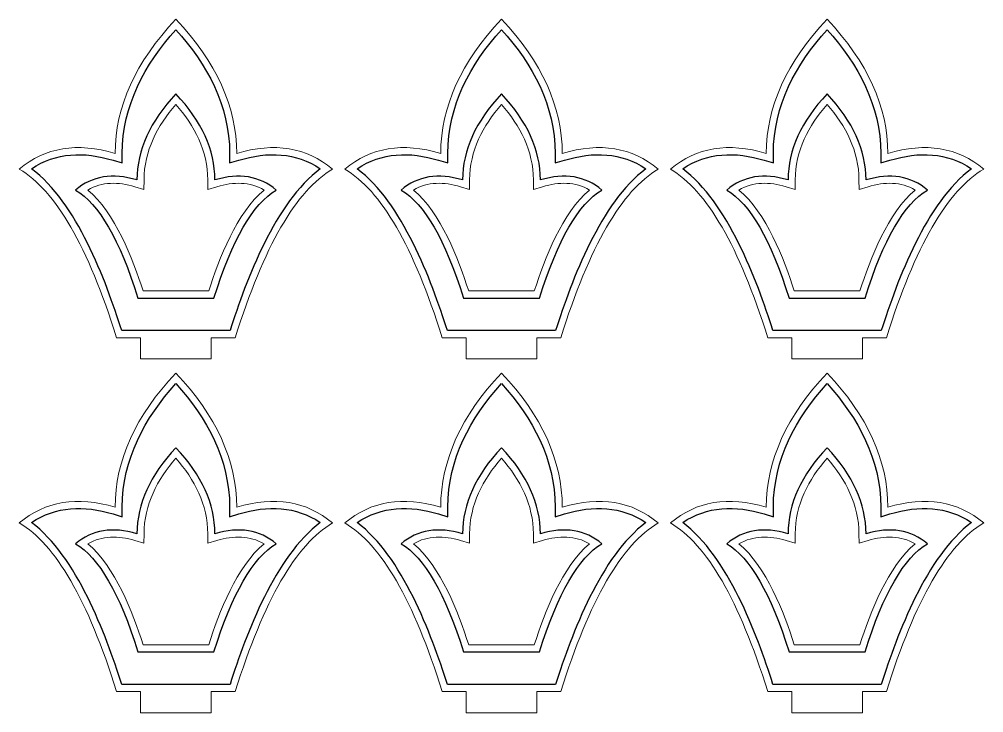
# Model space of a CAD drawing. Header units: centimetres. Extents: x -57 to 189, y -76 to 83.
# Drawn here: x 59.46 to 73.08, y -1.33 to 8.47 of the extents above; entities that cross this region are included whole.
import ezdxf

# ---------------------------------------------------------------- set-up
doc = ezdxf.new("R2010")
doc.units = ezdxf.units.CM
doc.header["$MEASUREMENT"] = 0
doc.layers.add('DEFAULT', color=7, linetype='Continuous')

msp = doc.modelspace()

# ---------------------------------------------------------------- linework, layer by layer
at = {"layer": 'DEFAULT', "color": 250, "lineweight": 9}
for points in [[(61.17143, 3.96877), (61.17143, 3.96877), (60.83367, 3.96877), (60.83367, 3.96877), (60.83367, 3.96877), (60.43028, 5.25713), (59.97195, 6.05099), (59.45868, 6.35034), (59.45868, 6.35034), (59.82492, 6.65956), (60.27615, 6.73386), (60.81238, 6.57323), (60.81238, 6.57323), (60.81431, 7.23306), (61.10066, 7.86491), (61.67143, 8.46877), (61.67143, 8.46877), (62.2422, 7.86491), (62.52855, 7.23306), (62.53048, 6.57323), (62.53048, 6.57323), (63.06671, 6.73386), (63.51794, 6.65956), (63.88418, 6.35034), (63.88418, 6.35034), (63.37091, 6.05099), (62.91258, 5.25713), (62.50919, 3.96877), (62.50919, 3.96877), (62.50919, 3.96877), (62.17143, 3.96877), (62.17143, 3.96877), (62.17143, 3.96877), (62.17143, 3.96877), (62.17143, 3.66877), (62.17143, 3.66877), (62.17143, 3.66877), (62.17143, 3.66877), (61.17143, 3.66877), (61.17143, 3.66877), (61.17143, 3.66877), (61.17143, 3.66877), (61.17143, 3.96877), (61.17143, 3.96877)], [(65.77143, 3.96877), (65.77143, 3.96877), (65.43367, 3.96877), (65.43367, 3.96877), (65.43367, 3.96877), (65.03028, 5.25713), (64.57195, 6.05099), (64.05868, 6.35034), (64.05868, 6.35034), (64.42492, 6.65956), (64.87615, 6.73386), (65.41238, 6.57323), (65.41238, 6.57323), (65.41431, 7.23306), (65.70066, 7.86491), (66.27143, 8.46877), (66.27143, 8.46877), (66.8422, 7.86491), (67.12855, 7.23306), (67.13048, 6.57323), (67.13048, 6.57323), (67.66671, 6.73386), (68.11794, 6.65956), (68.48418, 6.35034), (68.48418, 6.35034), (67.97091, 6.05099), (67.51258, 5.25713), (67.10919, 3.96877), (67.10919, 3.96877), (67.10919, 3.96877), (66.77143, 3.96877), (66.77143, 3.96877), (66.77143, 3.96877), (66.77143, 3.96877), (66.77143, 3.66877), (66.77143, 3.66877), (66.77143, 3.66877), (66.77143, 3.66877), (65.77143, 3.66877), (65.77143, 3.66877), (65.77143, 3.66877), (65.77143, 3.66877), (65.77143, 3.96877), (65.77143, 3.96877)], [(70.37143, 3.96877), (70.37143, 3.96877), (70.03367, 3.96877), (70.03367, 3.96877), (70.03367, 3.96877), (69.63028, 5.25713), (69.17195, 6.05099), (68.65868, 6.35034), (68.65868, 6.35034), (69.02492, 6.65956), (69.47615, 6.73386), (70.01238, 6.57323), (70.01238, 6.57323), (70.01431, 7.23306), (70.30066, 7.86491), (70.87143, 8.46877), (70.87143, 8.46877), (71.4422, 7.86491), (71.72855, 7.23306), (71.73048, 6.57323), (71.73048, 6.57323), (72.26671, 6.73386), (72.71794, 6.65956), (73.08418, 6.35034), (73.08418, 6.35034), (72.57091, 6.05099), (72.11258, 5.25713), (71.70919, 3.96877), (71.70919, 3.96877), (71.70919, 3.96877), (71.37143, 3.96877), (71.37143, 3.96877), (71.37143, 3.96877), (71.37143, 3.96877), (71.37143, 3.66877), (71.37143, 3.66877), (71.37143, 3.66877), (71.37143, 3.66877), (70.37143, 3.66877), (70.37143, 3.66877), (70.37143, 3.66877), (70.37143, 3.66877), (70.37143, 3.96877), (70.37143, 3.96877)], [(61.67143, 7.26468), (61.40855, 6.96341), (61.22206, 6.60889), (61.22086, 6.19819), (61.22086, 6.19819), (61.22086, 6.19819), (61.22047, 6.06425), (61.22047, 6.06425), (61.22047, 6.06425), (61.22047, 6.06425), (61.09216, 6.10269), (61.09216, 6.10269), (61.09216, 6.10269), (60.85656, 6.17326), (60.62869, 6.1737), (60.42629, 6.05602), (60.42629, 6.05602), (60.8109, 5.73971), (61.0622, 5.08171), (61.2077, 4.62928), (61.2077, 4.62928), (61.2077, 4.62928), (62.13516, 4.62928), (62.13516, 4.62928), (62.13516, 4.62928), (62.28066, 5.08171), (62.53196, 5.73971), (62.91657, 6.05602), (62.91657, 6.05602), (62.71417, 6.1737), (62.4863, 6.17326), (62.2507, 6.10269), (62.2507, 6.10269), (62.2507, 6.10269), (62.12239, 6.06425), (62.12239, 6.06425), (62.12239, 6.06425), (62.12239, 6.06425), (62.122, 6.19819), (62.122, 6.19819), (62.122, 6.19819), (62.1208, 6.60889), (61.93431, 6.96341), (61.67143, 7.26468)], [(66.27143, 7.26468), (66.00855, 6.96341), (65.82206, 6.60889), (65.82086, 6.19819), (65.82086, 6.19819), (65.82086, 6.19819), (65.82047, 6.06425), (65.82047, 6.06425), (65.82047, 6.06425), (65.82047, 6.06425), (65.69216, 6.10269), (65.69216, 6.10269), (65.69216, 6.10269), (65.45656, 6.17326), (65.22869, 6.1737), (65.02629, 6.05602), (65.02629, 6.05602), (65.4109, 5.73971), (65.6622, 5.08171), (65.8077, 4.62928), (65.8077, 4.62928), (65.8077, 4.62928), (66.73516, 4.62928), (66.73516, 4.62928), (66.73516, 4.62928), (66.88066, 5.08171), (67.13196, 5.73971), (67.51657, 6.05602), (67.51657, 6.05602), (67.31417, 6.1737), (67.0863, 6.17326), (66.8507, 6.10269), (66.8507, 6.10269), (66.8507, 6.10269), (66.72239, 6.06425), (66.72239, 6.06425), (66.72239, 6.06425), (66.72239, 6.06425), (66.722, 6.19819), (66.722, 6.19819), (66.722, 6.19819), (66.7208, 6.60889), (66.53431, 6.96341), (66.27143, 7.26468)], [(70.87143, 7.26468), (70.60855, 6.96341), (70.42206, 6.60889), (70.42086, 6.19819), (70.42086, 6.19819), (70.42086, 6.19819), (70.42047, 6.06425), (70.42047, 6.06425), (70.42047, 6.06425), (70.42047, 6.06425), (70.29216, 6.10269), (70.29216, 6.10269), (70.29216, 6.10269), (70.05656, 6.17326), (69.82869, 6.1737), (69.62629, 6.05602), (69.62629, 6.05602), (70.0109, 5.73971), (70.2622, 5.08171), (70.4077, 4.62928), (70.4077, 4.62928), (70.4077, 4.62928), (71.33516, 4.62928), (71.33516, 4.62928), (71.33516, 4.62928), (71.48066, 5.08171), (71.73196, 5.73971), (72.11657, 6.05602), (72.11657, 6.05602), (71.91417, 6.1737), (71.6863, 6.17326), (71.4507, 6.10269), (71.4507, 6.10269), (71.4507, 6.10269), (71.32239, 6.06425), (71.32239, 6.06425), (71.32239, 6.06425), (71.32239, 6.06425), (71.322, 6.19819), (71.322, 6.19819), (71.322, 6.19819), (71.3208, 6.60889), (71.13431, 6.96341), (70.87143, 7.26468)], [(61.17143, -1.03123), (61.17143, -1.03123), (60.83367, -1.03123), (60.83367, -1.03123), (60.83367, -1.03123), (60.43028, 0.25713), (59.97195, 1.05099), (59.45868, 1.35034), (59.45868, 1.35034), (59.82492, 1.65956), (60.27615, 1.73386), (60.81238, 1.57323), (60.81238, 1.57323), (60.81431, 2.23306), (61.10066, 2.86491), (61.67143, 3.46877), (61.67143, 3.46877), (62.2422, 2.86491), (62.52855, 2.23306), (62.53048, 1.57323), (62.53048, 1.57323), (63.06671, 1.73386), (63.51794, 1.65956), (63.88418, 1.35034), (63.88418, 1.35034), (63.37091, 1.05099), (62.91258, 0.25713), (62.50919, -1.03123), (62.50919, -1.03123), (62.50919, -1.03123), (62.17143, -1.03123), (62.17143, -1.03123), (62.17143, -1.03123), (62.17143, -1.03123), (62.17143, -1.33123), (62.17143, -1.33123), (62.17143, -1.33123), (62.17143, -1.33123), (61.17143, -1.33123), (61.17143, -1.33123), (61.17143, -1.33123), (61.17143, -1.33123), (61.17143, -1.03123), (61.17143, -1.03123)], [(65.77143, -1.03123), (65.77143, -1.03123), (65.43367, -1.03123), (65.43367, -1.03123), (65.43367, -1.03123), (65.03028, 0.25713), (64.57195, 1.05099), (64.05868, 1.35034), (64.05868, 1.35034), (64.42492, 1.65956), (64.87615, 1.73386), (65.41238, 1.57323), (65.41238, 1.57323), (65.41431, 2.23306), (65.70066, 2.86491), (66.27143, 3.46877), (66.27143, 3.46877), (66.8422, 2.86491), (67.12855, 2.23306), (67.13048, 1.57323), (67.13048, 1.57323), (67.66671, 1.73386), (68.11794, 1.65956), (68.48418, 1.35034), (68.48418, 1.35034), (67.97091, 1.05099), (67.51258, 0.25713), (67.10919, -1.03123), (67.10919, -1.03123), (67.10919, -1.03123), (66.77143, -1.03123), (66.77143, -1.03123), (66.77143, -1.03123), (66.77143, -1.03123), (66.77143, -1.33123), (66.77143, -1.33123), (66.77143, -1.33123), (66.77143, -1.33123), (65.77143, -1.33123), (65.77143, -1.33123), (65.77143, -1.33123), (65.77143, -1.33123), (65.77143, -1.03123), (65.77143, -1.03123)], [(70.37143, -1.03123), (70.37143, -1.03123), (70.03367, -1.03123), (70.03367, -1.03123), (70.03367, -1.03123), (69.63028, 0.25713), (69.17195, 1.05099), (68.65868, 1.35034), (68.65868, 1.35034), (69.02492, 1.65956), (69.47615, 1.73386), (70.01238, 1.57323), (70.01238, 1.57323), (70.01431, 2.23306), (70.30066, 2.86491), (70.87143, 3.46877), (70.87143, 3.46877), (71.4422, 2.86491), (71.72855, 2.23306), (71.73048, 1.57323), (71.73048, 1.57323), (72.26671, 1.73386), (72.71794, 1.65956), (73.08418, 1.35034), (73.08418, 1.35034), (72.57091, 1.05099), (72.11258, 0.25713), (71.70919, -1.03123), (71.70919, -1.03123), (71.70919, -1.03123), (71.37143, -1.03123), (71.37143, -1.03123), (71.37143, -1.03123), (71.37143, -1.03123), (71.37143, -1.33123), (71.37143, -1.33123), (71.37143, -1.33123), (71.37143, -1.33123), (70.37143, -1.33123), (70.37143, -1.33123), (70.37143, -1.33123), (70.37143, -1.33123), (70.37143, -1.03123), (70.37143, -1.03123)], [(61.67143, 2.26468), (61.40855, 1.96341), (61.22206, 1.60889), (61.22086, 1.19819), (61.22086, 1.19819), (61.22086, 1.19819), (61.22047, 1.06425), (61.22047, 1.06425), (61.22047, 1.06425), (61.22047, 1.06425), (61.09216, 1.10269), (61.09216, 1.10269), (61.09216, 1.10269), (60.85656, 1.17326), (60.62869, 1.1737), (60.42629, 1.05602), (60.42629, 1.05602), (60.8109, 0.73971), (61.0622, 0.08171), (61.2077, -0.37072), (61.2077, -0.37072), (61.2077, -0.37072), (62.13516, -0.37072), (62.13516, -0.37072), (62.13516, -0.37072), (62.28066, 0.08171), (62.53196, 0.73971), (62.91657, 1.05602), (62.91657, 1.05602), (62.71417, 1.1737), (62.4863, 1.17326), (62.2507, 1.10269), (62.2507, 1.10269), (62.2507, 1.10269), (62.12239, 1.06425), (62.12239, 1.06425), (62.12239, 1.06425), (62.12239, 1.06425), (62.122, 1.19819), (62.122, 1.19819), (62.122, 1.19819), (62.1208, 1.60889), (61.93431, 1.96341), (61.67143, 2.26468)], [(66.27143, 2.26468), (66.00855, 1.96341), (65.82206, 1.60889), (65.82086, 1.19819), (65.82086, 1.19819), (65.82086, 1.19819), (65.82047, 1.06425), (65.82047, 1.06425), (65.82047, 1.06425), (65.82047, 1.06425), (65.69216, 1.10269), (65.69216, 1.10269), (65.69216, 1.10269), (65.45656, 1.17326), (65.22869, 1.1737), (65.02629, 1.05602), (65.02629, 1.05602), (65.4109, 0.73971), (65.6622, 0.08171), (65.8077, -0.37072), (65.8077, -0.37072), (65.8077, -0.37072), (66.73516, -0.37072), (66.73516, -0.37072), (66.73516, -0.37072), (66.88066, 0.08171), (67.13196, 0.73971), (67.51657, 1.05602), (67.51657, 1.05602), (67.31417, 1.1737), (67.0863, 1.17326), (66.8507, 1.10269), (66.8507, 1.10269), (66.8507, 1.10269), (66.72239, 1.06425), (66.72239, 1.06425), (66.72239, 1.06425), (66.72239, 1.06425), (66.722, 1.19819), (66.722, 1.19819), (66.722, 1.19819), (66.7208, 1.60889), (66.53431, 1.96341), (66.27143, 2.26468)], [(70.87143, 2.26468), (70.60855, 1.96341), (70.42206, 1.60889), (70.42086, 1.19819), (70.42086, 1.19819), (70.42086, 1.19819), (70.42047, 1.06425), (70.42047, 1.06425), (70.42047, 1.06425), (70.42047, 1.06425), (70.29216, 1.10269), (70.29216, 1.10269), (70.29216, 1.10269), (70.05656, 1.17326), (69.82869, 1.1737), (69.62629, 1.05602), (69.62629, 1.05602), (70.0109, 0.73971), (70.2622, 0.08171), (70.4077, -0.37072), (70.4077, -0.37072), (70.4077, -0.37072), (71.33516, -0.37072), (71.33516, -0.37072), (71.33516, -0.37072), (71.48066, 0.08171), (71.73196, 0.73971), (72.11657, 1.05602), (72.11657, 1.05602), (71.91417, 1.1737), (71.6863, 1.17326), (71.4507, 1.10269), (71.4507, 1.10269), (71.4507, 1.10269), (71.32239, 1.06425), (71.32239, 1.06425), (71.32239, 1.06425), (71.32239, 1.06425), (71.322, 1.19819), (71.322, 1.19819), (71.322, 1.19819), (71.3208, 1.60889), (71.13431, 1.96341), (70.87143, 2.26468)]]:
    msp.add_open_spline(points, degree=3, knots=[0, 0, 0, 0, 0.08333333, 0.08333333, 0.08333333, 0.08333333, 0.16666667, 0.16666667, 0.16666667, 0.16666667, 0.25, 0.25, 0.25, 0.25, 0.33333333, 0.33333333, 0.33333333, 0.33333333, 0.41666667, 0.41666667, 0.41666667, 0.41666667, 0.5, 0.5, 0.5, 0.5, 0.58333333, 0.58333333, 0.58333333, 0.58333333, 0.66666667, 0.66666667, 0.66666667, 0.66666667, 0.75, 0.75, 0.75, 0.75, 0.83333333, 0.83333333, 0.83333333, 0.83333333, 1, 1, 1, 1], dxfattribs=at)
at = {"layer": 'DEFAULT', "color": 250}
for points, knots in [([(60.90696, 4.06877), (60.90696, 4.06877), (62.4359, 4.06877), (62.4359, 4.06877), (62.4359, 4.06877), (62.66416, 4.78557), (63.07612, 5.88584), (63.71156, 6.35594), (63.71156, 6.35594), (63.36575, 6.59003), (62.96911, 6.60023), (62.55918, 6.47744), (62.55918, 6.47744), (62.55918, 6.47744), (62.43087, 6.439), (62.43087, 6.439), (62.43087, 6.439), (62.43087, 6.439), (62.43048, 6.57294), (62.43048, 6.57294), (62.43048, 6.57294), (62.4285, 7.24956), (62.11285, 7.8307), (61.67143, 8.32129), (61.67143, 8.32129), (61.23001, 7.8307), (60.91436, 7.24956), (60.91238, 6.57294), (60.91238, 6.57294), (60.91238, 6.57294), (60.91199, 6.439), (60.91199, 6.439), (60.91199, 6.439), (60.91199, 6.439), (60.78368, 6.47744), (60.78368, 6.47744), (60.78368, 6.47744), (60.37375, 6.60023), (59.97711, 6.59003), (59.6313, 6.35594), (59.6313, 6.35594), (60.26674, 5.88584), (60.6787, 4.78557), (60.90696, 4.06877)], [0, 0, 0, 0, 0.08333333, 0.08333333, 0.08333333, 0.08333333, 0.16666667, 0.16666667, 0.16666667, 0.16666667, 0.25, 0.25, 0.25, 0.25, 0.33333333, 0.33333333, 0.33333333, 0.33333333, 0.41666667, 0.41666667, 0.41666667, 0.41666667, 0.5, 0.5, 0.5, 0.5, 0.58333333, 0.58333333, 0.58333333, 0.58333333, 0.66666667, 0.66666667, 0.66666667, 0.66666667, 0.75, 0.75, 0.75, 0.75, 0.83333333, 0.83333333, 0.83333333, 0.83333333, 1, 1, 1, 1]), ([(65.50696, 4.06877), (65.50696, 4.06877), (67.0359, 4.06877), (67.0359, 4.06877), (67.0359, 4.06877), (67.26416, 4.78557), (67.67612, 5.88584), (68.31156, 6.35594), (68.31156, 6.35594), (67.96575, 6.59003), (67.56911, 6.60023), (67.15918, 6.47744), (67.15918, 6.47744), (67.15918, 6.47744), (67.03087, 6.439), (67.03087, 6.439), (67.03087, 6.439), (67.03087, 6.439), (67.03048, 6.57294), (67.03048, 6.57294), (67.03048, 6.57294), (67.0285, 7.24956), (66.71285, 7.8307), (66.27143, 8.32129), (66.27143, 8.32129), (65.83001, 7.8307), (65.51436, 7.24956), (65.51238, 6.57294), (65.51238, 6.57294), (65.51238, 6.57294), (65.51199, 6.439), (65.51199, 6.439), (65.51199, 6.439), (65.51199, 6.439), (65.38368, 6.47744), (65.38368, 6.47744), (65.38368, 6.47744), (64.97375, 6.60023), (64.57711, 6.59003), (64.2313, 6.35594), (64.2313, 6.35594), (64.86674, 5.88584), (65.2787, 4.78557), (65.50696, 4.06877)], [0, 0, 0, 0, 0.08333333, 0.08333333, 0.08333333, 0.08333333, 0.16666667, 0.16666667, 0.16666667, 0.16666667, 0.25, 0.25, 0.25, 0.25, 0.33333333, 0.33333333, 0.33333333, 0.33333333, 0.41666667, 0.41666667, 0.41666667, 0.41666667, 0.5, 0.5, 0.5, 0.5, 0.58333333, 0.58333333, 0.58333333, 0.58333333, 0.66666667, 0.66666667, 0.66666667, 0.66666667, 0.75, 0.75, 0.75, 0.75, 0.83333333, 0.83333333, 0.83333333, 0.83333333, 1, 1, 1, 1]), ([(70.10696, 4.06877), (70.10696, 4.06877), (71.6359, 4.06877), (71.6359, 4.06877), (71.6359, 4.06877), (71.86416, 4.78557), (72.27612, 5.88584), (72.91156, 6.35594), (72.91156, 6.35594), (72.56575, 6.59003), (72.16911, 6.60023), (71.75918, 6.47744), (71.75918, 6.47744), (71.75918, 6.47744), (71.63087, 6.439), (71.63087, 6.439), (71.63087, 6.439), (71.63087, 6.439), (71.63048, 6.57294), (71.63048, 6.57294), (71.63048, 6.57294), (71.6285, 7.24956), (71.31285, 7.8307), (70.87143, 8.32129), (70.87143, 8.32129), (70.43001, 7.8307), (70.11436, 7.24956), (70.11238, 6.57294), (70.11238, 6.57294), (70.11238, 6.57294), (70.11199, 6.439), (70.11199, 6.439), (70.11199, 6.439), (70.11199, 6.439), (69.98368, 6.47744), (69.98368, 6.47744), (69.98368, 6.47744), (69.57375, 6.60023), (69.17711, 6.59003), (68.8313, 6.35594), (68.8313, 6.35594), (69.46674, 5.88584), (69.8787, 4.78557), (70.10696, 4.06877)], [0, 0, 0, 0, 0.08333333, 0.08333333, 0.08333333, 0.08333333, 0.16666667, 0.16666667, 0.16666667, 0.16666667, 0.25, 0.25, 0.25, 0.25, 0.33333333, 0.33333333, 0.33333333, 0.33333333, 0.41666667, 0.41666667, 0.41666667, 0.41666667, 0.5, 0.5, 0.5, 0.5, 0.58333333, 0.58333333, 0.58333333, 0.58333333, 0.66666667, 0.66666667, 0.66666667, 0.66666667, 0.75, 0.75, 0.75, 0.75, 0.83333333, 0.83333333, 0.83333333, 0.83333333, 1, 1, 1, 1]), ([(61.12086, 6.19848), (61.1221, 6.62137), (61.30562, 7.02633), (61.67143, 7.41334), (61.67143, 7.41334), (62.03724, 7.02633), (62.22076, 6.62137), (62.222, 6.19848), (62.222, 6.19848), (62.56567, 6.30143), (62.85487, 6.25381), (63.08959, 6.05563), (63.08959, 6.05563), (62.76063, 5.86378), (62.46689, 5.35499), (62.20835, 4.52928), (62.20835, 4.52928), (62.20835, 4.52928), (61.67143, 4.52928), (61.67143, 4.52928), (61.67143, 4.52928), (61.67143, 4.52928), (61.13451, 4.52928), (61.13451, 4.52928), (61.13451, 4.52928), (60.87597, 5.35499), (60.58223, 5.86378), (60.25327, 6.05563), (60.25327, 6.05563), (60.48799, 6.25381), (60.77719, 6.30143), (61.12086, 6.19848)], [0, 0, 0, 0, 0.11111111, 0.11111111, 0.11111111, 0.11111111, 0.22222222, 0.22222222, 0.22222222, 0.22222222, 0.33333333, 0.33333333, 0.33333333, 0.33333333, 0.44444444, 0.44444444, 0.44444444, 0.44444444, 0.55555556, 0.55555556, 0.55555556, 0.55555556, 0.66666667, 0.66666667, 0.66666667, 0.66666667, 0.77777778, 0.77777778, 0.77777778, 0.77777778, 1, 1, 1, 1]), ([(65.72086, 6.19848), (65.7221, 6.62137), (65.90562, 7.02633), (66.27143, 7.41334), (66.27143, 7.41334), (66.63724, 7.02633), (66.82076, 6.62137), (66.822, 6.19848), (66.822, 6.19848), (67.16567, 6.30143), (67.45487, 6.25381), (67.68959, 6.05563), (67.68959, 6.05563), (67.36063, 5.86378), (67.06689, 5.35499), (66.80835, 4.52928), (66.80835, 4.52928), (66.80835, 4.52928), (66.27143, 4.52928), (66.27143, 4.52928), (66.27143, 4.52928), (66.27143, 4.52928), (65.73451, 4.52928), (65.73451, 4.52928), (65.73451, 4.52928), (65.47597, 5.35499), (65.18223, 5.86378), (64.85327, 6.05563), (64.85327, 6.05563), (65.08799, 6.25381), (65.37719, 6.30143), (65.72086, 6.19848)], [0, 0, 0, 0, 0.11111111, 0.11111111, 0.11111111, 0.11111111, 0.22222222, 0.22222222, 0.22222222, 0.22222222, 0.33333333, 0.33333333, 0.33333333, 0.33333333, 0.44444444, 0.44444444, 0.44444444, 0.44444444, 0.55555556, 0.55555556, 0.55555556, 0.55555556, 0.66666667, 0.66666667, 0.66666667, 0.66666667, 0.77777778, 0.77777778, 0.77777778, 0.77777778, 1, 1, 1, 1]), ([(70.32086, 6.19848), (70.3221, 6.62137), (70.50562, 7.02633), (70.87143, 7.41334), (70.87143, 7.41334), (71.23724, 7.02633), (71.42076, 6.62137), (71.422, 6.19848), (71.422, 6.19848), (71.76567, 6.30143), (72.05487, 6.25381), (72.28959, 6.05563), (72.28959, 6.05563), (71.96063, 5.86378), (71.66689, 5.35499), (71.40835, 4.52928), (71.40835, 4.52928), (71.40835, 4.52928), (70.87143, 4.52928), (70.87143, 4.52928), (70.87143, 4.52928), (70.87143, 4.52928), (70.33451, 4.52928), (70.33451, 4.52928), (70.33451, 4.52928), (70.07597, 5.35499), (69.78223, 5.86378), (69.45327, 6.05563), (69.45327, 6.05563), (69.68799, 6.25381), (69.97719, 6.30143), (70.32086, 6.19848)], [0, 0, 0, 0, 0.11111111, 0.11111111, 0.11111111, 0.11111111, 0.22222222, 0.22222222, 0.22222222, 0.22222222, 0.33333333, 0.33333333, 0.33333333, 0.33333333, 0.44444444, 0.44444444, 0.44444444, 0.44444444, 0.55555556, 0.55555556, 0.55555556, 0.55555556, 0.66666667, 0.66666667, 0.66666667, 0.66666667, 0.77777778, 0.77777778, 0.77777778, 0.77777778, 1, 1, 1, 1]), ([(60.90696, -0.93123), (60.90696, -0.93123), (62.4359, -0.93123), (62.4359, -0.93123), (62.4359, -0.93123), (62.66416, -0.21443), (63.07612, 0.88584), (63.71156, 1.35594), (63.71156, 1.35594), (63.36575, 1.59003), (62.96911, 1.60023), (62.55918, 1.47744), (62.55918, 1.47744), (62.55918, 1.47744), (62.43087, 1.439), (62.43087, 1.439), (62.43087, 1.439), (62.43087, 1.439), (62.43048, 1.57294), (62.43048, 1.57294), (62.43048, 1.57294), (62.4285, 2.24956), (62.11285, 2.8307), (61.67143, 3.32129), (61.67143, 3.32129), (61.23001, 2.8307), (60.91436, 2.24956), (60.91238, 1.57294), (60.91238, 1.57294), (60.91238, 1.57294), (60.91199, 1.439), (60.91199, 1.439), (60.91199, 1.439), (60.91199, 1.439), (60.78368, 1.47744), (60.78368, 1.47744), (60.78368, 1.47744), (60.37375, 1.60023), (59.97711, 1.59003), (59.6313, 1.35594), (59.6313, 1.35594), (60.26674, 0.88584), (60.6787, -0.21443), (60.90696, -0.93123)], [0, 0, 0, 0, 0.08333333, 0.08333333, 0.08333333, 0.08333333, 0.16666667, 0.16666667, 0.16666667, 0.16666667, 0.25, 0.25, 0.25, 0.25, 0.33333333, 0.33333333, 0.33333333, 0.33333333, 0.41666667, 0.41666667, 0.41666667, 0.41666667, 0.5, 0.5, 0.5, 0.5, 0.58333333, 0.58333333, 0.58333333, 0.58333333, 0.66666667, 0.66666667, 0.66666667, 0.66666667, 0.75, 0.75, 0.75, 0.75, 0.83333333, 0.83333333, 0.83333333, 0.83333333, 1, 1, 1, 1]), ([(65.50696, -0.93123), (65.50696, -0.93123), (67.0359, -0.93123), (67.0359, -0.93123), (67.0359, -0.93123), (67.26416, -0.21443), (67.67612, 0.88584), (68.31156, 1.35594), (68.31156, 1.35594), (67.96575, 1.59003), (67.56911, 1.60023), (67.15918, 1.47744), (67.15918, 1.47744), (67.15918, 1.47744), (67.03087, 1.439), (67.03087, 1.439), (67.03087, 1.439), (67.03087, 1.439), (67.03048, 1.57294), (67.03048, 1.57294), (67.03048, 1.57294), (67.0285, 2.24956), (66.71285, 2.8307), (66.27143, 3.32129), (66.27143, 3.32129), (65.83001, 2.8307), (65.51436, 2.24956), (65.51238, 1.57294), (65.51238, 1.57294), (65.51238, 1.57294), (65.51199, 1.439), (65.51199, 1.439), (65.51199, 1.439), (65.51199, 1.439), (65.38368, 1.47744), (65.38368, 1.47744), (65.38368, 1.47744), (64.97375, 1.60023), (64.57711, 1.59003), (64.2313, 1.35594), (64.2313, 1.35594), (64.86674, 0.88584), (65.2787, -0.21443), (65.50696, -0.93123)], [0, 0, 0, 0, 0.08333333, 0.08333333, 0.08333333, 0.08333333, 0.16666667, 0.16666667, 0.16666667, 0.16666667, 0.25, 0.25, 0.25, 0.25, 0.33333333, 0.33333333, 0.33333333, 0.33333333, 0.41666667, 0.41666667, 0.41666667, 0.41666667, 0.5, 0.5, 0.5, 0.5, 0.58333333, 0.58333333, 0.58333333, 0.58333333, 0.66666667, 0.66666667, 0.66666667, 0.66666667, 0.75, 0.75, 0.75, 0.75, 0.83333333, 0.83333333, 0.83333333, 0.83333333, 1, 1, 1, 1]), ([(70.10696, -0.93123), (70.10696, -0.93123), (71.6359, -0.93123), (71.6359, -0.93123), (71.6359, -0.93123), (71.86416, -0.21443), (72.27612, 0.88584), (72.91156, 1.35594), (72.91156, 1.35594), (72.56575, 1.59003), (72.16911, 1.60023), (71.75918, 1.47744), (71.75918, 1.47744), (71.75918, 1.47744), (71.63087, 1.439), (71.63087, 1.439), (71.63087, 1.439), (71.63087, 1.439), (71.63048, 1.57294), (71.63048, 1.57294), (71.63048, 1.57294), (71.6285, 2.24956), (71.31285, 2.8307), (70.87143, 3.32129), (70.87143, 3.32129), (70.43001, 2.8307), (70.11436, 2.24956), (70.11238, 1.57294), (70.11238, 1.57294), (70.11238, 1.57294), (70.11199, 1.439), (70.11199, 1.439), (70.11199, 1.439), (70.11199, 1.439), (69.98368, 1.47744), (69.98368, 1.47744), (69.98368, 1.47744), (69.57375, 1.60023), (69.17711, 1.59003), (68.8313, 1.35594), (68.8313, 1.35594), (69.46674, 0.88584), (69.8787, -0.21443), (70.10696, -0.93123)], [0, 0, 0, 0, 0.08333333, 0.08333333, 0.08333333, 0.08333333, 0.16666667, 0.16666667, 0.16666667, 0.16666667, 0.25, 0.25, 0.25, 0.25, 0.33333333, 0.33333333, 0.33333333, 0.33333333, 0.41666667, 0.41666667, 0.41666667, 0.41666667, 0.5, 0.5, 0.5, 0.5, 0.58333333, 0.58333333, 0.58333333, 0.58333333, 0.66666667, 0.66666667, 0.66666667, 0.66666667, 0.75, 0.75, 0.75, 0.75, 0.83333333, 0.83333333, 0.83333333, 0.83333333, 1, 1, 1, 1]), ([(61.12086, 1.19848), (61.1221, 1.62137), (61.30562, 2.02633), (61.67143, 2.41334), (61.67143, 2.41334), (62.03724, 2.02633), (62.22076, 1.62137), (62.222, 1.19848), (62.222, 1.19848), (62.56567, 1.30143), (62.85487, 1.25381), (63.08959, 1.05563), (63.08959, 1.05563), (62.76063, 0.86378), (62.46689, 0.35499), (62.20835, -0.47072), (62.20835, -0.47072), (62.20835, -0.47072), (61.67143, -0.47072), (61.67143, -0.47072), (61.67143, -0.47072), (61.67143, -0.47072), (61.13451, -0.47072), (61.13451, -0.47072), (61.13451, -0.47072), (60.87597, 0.35499), (60.58223, 0.86378), (60.25327, 1.05563), (60.25327, 1.05563), (60.48799, 1.25381), (60.77719, 1.30143), (61.12086, 1.19848)], [0, 0, 0, 0, 0.11111111, 0.11111111, 0.11111111, 0.11111111, 0.22222222, 0.22222222, 0.22222222, 0.22222222, 0.33333333, 0.33333333, 0.33333333, 0.33333333, 0.44444444, 0.44444444, 0.44444444, 0.44444444, 0.55555556, 0.55555556, 0.55555556, 0.55555556, 0.66666667, 0.66666667, 0.66666667, 0.66666667, 0.77777778, 0.77777778, 0.77777778, 0.77777778, 1, 1, 1, 1]), ([(65.72086, 1.19848), (65.7221, 1.62137), (65.90562, 2.02633), (66.27143, 2.41334), (66.27143, 2.41334), (66.63724, 2.02633), (66.82076, 1.62137), (66.822, 1.19848), (66.822, 1.19848), (67.16567, 1.30143), (67.45487, 1.25381), (67.68959, 1.05563), (67.68959, 1.05563), (67.36063, 0.86378), (67.06689, 0.35499), (66.80835, -0.47072), (66.80835, -0.47072), (66.80835, -0.47072), (66.27143, -0.47072), (66.27143, -0.47072), (66.27143, -0.47072), (66.27143, -0.47072), (65.73451, -0.47072), (65.73451, -0.47072), (65.73451, -0.47072), (65.47597, 0.35499), (65.18223, 0.86378), (64.85327, 1.05563), (64.85327, 1.05563), (65.08799, 1.25381), (65.37719, 1.30143), (65.72086, 1.19848)], [0, 0, 0, 0, 0.11111111, 0.11111111, 0.11111111, 0.11111111, 0.22222222, 0.22222222, 0.22222222, 0.22222222, 0.33333333, 0.33333333, 0.33333333, 0.33333333, 0.44444444, 0.44444444, 0.44444444, 0.44444444, 0.55555556, 0.55555556, 0.55555556, 0.55555556, 0.66666667, 0.66666667, 0.66666667, 0.66666667, 0.77777778, 0.77777778, 0.77777778, 0.77777778, 1, 1, 1, 1]), ([(70.32086, 1.19848), (70.3221, 1.62137), (70.50562, 2.02633), (70.87143, 2.41334), (70.87143, 2.41334), (71.23724, 2.02633), (71.42076, 1.62137), (71.422, 1.19848), (71.422, 1.19848), (71.76567, 1.30143), (72.05487, 1.25381), (72.28959, 1.05563), (72.28959, 1.05563), (71.96063, 0.86378), (71.66689, 0.35499), (71.40835, -0.47072), (71.40835, -0.47072), (71.40835, -0.47072), (70.87143, -0.47072), (70.87143, -0.47072), (70.87143, -0.47072), (70.87143, -0.47072), (70.33451, -0.47072), (70.33451, -0.47072), (70.33451, -0.47072), (70.07597, 0.35499), (69.78223, 0.86378), (69.45327, 1.05563), (69.45327, 1.05563), (69.68799, 1.25381), (69.97719, 1.30143), (70.32086, 1.19848)], [0, 0, 0, 0, 0.11111111, 0.11111111, 0.11111111, 0.11111111, 0.22222222, 0.22222222, 0.22222222, 0.22222222, 0.33333333, 0.33333333, 0.33333333, 0.33333333, 0.44444444, 0.44444444, 0.44444444, 0.44444444, 0.55555556, 0.55555556, 0.55555556, 0.55555556, 0.66666667, 0.66666667, 0.66666667, 0.66666667, 0.77777778, 0.77777778, 0.77777778, 0.77777778, 1, 1, 1, 1])]:
    msp.add_open_spline(points, degree=3, knots=knots, dxfattribs=at)

doc.saveas('drawing.dxf')
